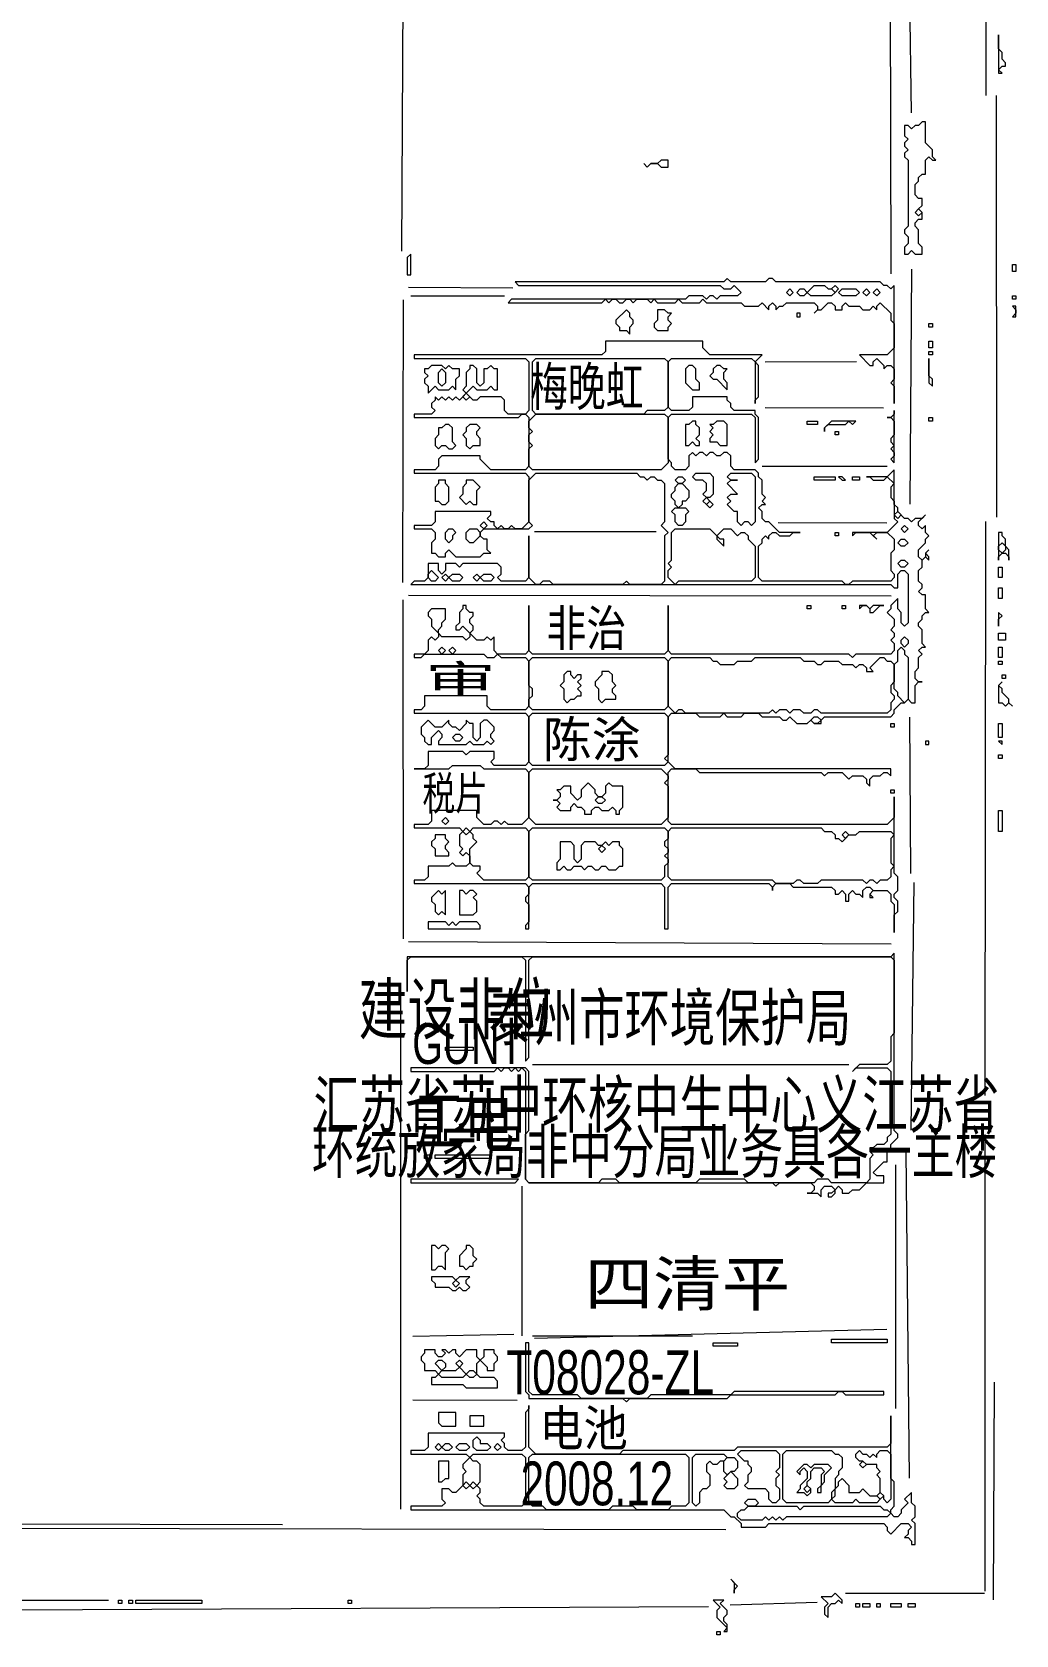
# Model space of a CAD drawing. Extents: x 10 to 1971, y 10 to 1392.
# Drawn here: x 1666.2 to 1949, y 10 to 470.8 of the extents above; entities that cross this region are included whole.
import ezdxf

# ---------------------------------------------------------------- set-up
doc = ezdxf.new("R2010")
doc.units = 0
for name, color, linetype, lineweight in [('OCR_TEXT', 6, 'Continuous', 0), ('TRACE_CURVE', 6, 'Continuous', 0), ('TRACE_STRAIGHT', 5, 'Continuous', 0), ('TRACE_TEXT_SYMBOL', 6, 'Continuous', 0)]:
    doc.layers.add(name, color=color, linetype=linetype, lineweight=lineweight)
doc.styles.add('wqy-unicode', font='wqy-unicode.lff')

msp = doc.modelspace()

# ---------------------------------------------------------------- linework, layer by layer
at = {"layer": 'TRACE_CURVE', "color": 6}
for points in [[(1831, 382), (1831, 379), (1830, 378), (1776, 378), (1776, 377), (1808, 377), (1809, 376), (1809, 362), (1808, 361), (1803, 361), (1802, 362), (1802, 365), (1801, 366), (1795, 366), (1794, 365), (1793, 365), (1791, 367), (1793, 369), (1794, 368), (1797, 368), (1798, 369), (1799, 368), (1800, 368), (1800, 374), (1799, 374), (1798, 375), (1797, 374), (1796, 374), (1796, 370), (1795, 369), (1794, 370), (1794, 374), (1793, 375), (1792, 375), (1792, 374), (1791, 373), (1791, 369), (1790, 368), (1791, 367), (1789, 365), (1788, 366), (1787, 365), (1786, 366), (1785, 365), (1784, 366), (1783, 365), (1782, 366), (1782, 365), (1781, 364), (1781, 363), (1782, 362), (1781, 361), (1776, 361), (1776, 360), (1806, 360), (1807, 361), (1808, 361), (1809, 360), (1809, 346), (1808, 345), (1798, 345), (1795, 348), (1795, 349), (1784, 349)], [(1862, 350), (1861, 350), (1860, 349), (1859, 350), (1858, 350), (1857, 349), (1856, 350), (1855, 349), (1855, 346), (1854, 345), (1851, 345), (1850, 346), (1850, 347), (1849, 348), (1849, 360), (1850, 361), (1873, 361), (1874, 360), (1874, 347), (1875, 348), (1875, 360), (1874, 361), (1874, 362), (1868, 362), (1867, 363), (1867, 364), (1866, 365), (1866, 366), (1856, 366), (1856, 363), (1855, 362), (1850, 362), (1849, 363), (1849, 376), (1850, 377), (1873, 377), (1874, 376), (1874, 364), (1874, 365), (1875, 366), (1875, 375), (1874, 376), (1876, 378), (1861, 378), (1859, 380), (1859, 382), (1831, 382)], [(1784, 349), (1783, 348), (1783, 346), (1782, 345), (1776, 345), (1776, 344), (1808, 344), (1809, 343), (1809, 330), (1807, 328), (1805, 328), (1804, 329), (1803, 328), (1802, 328), (1801, 329), (1800, 328), (1799, 329), (1799, 330), (1798, 330), (1797, 331), (1798, 332), (1798, 333), (1782, 333), (1782, 330), (1781, 329), (1776, 329), (1776, 328), (1781, 328), (1782, 327), (1782, 325), (1781, 324), (1781, 321), (1782, 321), (1783, 320), (1785, 320), (1785, 321), (1786, 322), (1788, 320), (1795, 320), (1796, 321), (1798, 321), (1797, 322), (1797, 325), (1796, 325), (1795, 326), (1795, 327), (1796, 328), (1809, 328), (1810, 329), (1809, 330), (1809, 342), (1811, 344), (1840, 344), (1841, 343), (1842, 343), (1843, 342), (1844, 343), (1845, 343), (1846, 342), (1847, 342), (1848, 341), (1848, 330), (1847, 329), (1849, 327)], [(1912, 343), (1914, 341), (1913, 340), (1913, 337), (1914, 336), (1914, 331), (1915, 330), (1912, 327), (1902, 327), (1902, 326), (1903, 327), (1907, 327), (1909, 325), (1908, 326), (1909, 327), (1912, 327), (1914, 325), (1914, 322), (1913, 321), (1913, 316), (1914, 315), (1914, 314), (1913, 313), (1902, 313), (1901, 312), (1900, 312), (1899, 313), (1876, 313), (1875, 314), (1875, 323), (1876, 324), (1876, 325), (1877, 326), (1878, 325), (1878, 326), (1879, 327), (1880, 327), (1881, 326), (1884, 326), (1885, 327), (1887, 327), (1881, 327), (1878, 330), (1877, 330), (1876, 331), (1876, 333), (1875, 334), (1876, 335), (1877, 335), (1876, 336), (1877, 337), (1876, 338), (1876, 342), (1875, 343), (1875, 344), (1874, 345), (1868, 345), (1867, 346), (1867, 349), (1866, 350), (1865, 350), (1864, 349), (1863, 349), (1862, 350)], [(1920, 283), (1921, 284), (1922, 284), (1921, 284), (1920, 285), (1920, 287), (1921, 288), (1921, 291), (1922, 292), (1921, 293), (1922, 294), (1923, 294), (1922, 295), (1922, 299), (1921, 300), (1921, 301), (1922, 302), (1922, 303), (1923, 304), (1924, 304), (1923, 305), (1923, 309), (1922, 309), (1921, 310), (1922, 311), (1922, 312), (1921, 313), (1921, 316), (1922, 317), (1922, 319), (1923, 320), (1924, 319), (1924, 320), (1923, 321), (1924, 322), (1923, 321), (1923, 320), (1922, 319), (1921, 320), (1921, 322), (1923, 324), (1923, 325), (1924, 326), (1923, 327), (1923, 329), (1922, 328), (1921, 329), (1921, 330), (1923, 332), (1922, 331), (1920, 331), (1919, 330), (1918, 331), (1917, 331), (1915, 333), (1915, 334), (1914, 335), (1914, 345), (1912, 343), (1906, 343), (1907, 343), (1908, 342), (1911, 342), (1912, 343)], [(1849, 327), (1848, 326), (1848, 313), (1847, 312), (1838, 312), (1837, 313), (1836, 312), (1816, 312), (1815, 313), (1813, 313), (1812, 312), (1811, 312), (1809, 314), (1809, 326), (1809, 314), (1808, 313), (1801, 313), (1800, 314), (1801, 315), (1801, 317), (1800, 318), (1790, 318), (1789, 317), (1788, 318), (1785, 318), (1785, 316), (1784, 315), (1783, 316), (1783, 318), (1780, 318), (1780, 314), (1779, 313), (1776, 313), (1775, 312), (1913, 312), (1914, 311), (1915, 311), (1915, 315), (1916, 316), (1917, 316), (1918, 315), (1918, 301), (1917, 300), (1916, 301), (1916, 304), (1915, 305), (1915, 308), (1913, 306), (1913, 305), (1912, 304), (1914, 302), (1914, 300), (1913, 299), (1914, 298), (1914, 297), (1913, 296), (1914, 295), (1914, 293), (1913, 292), (1903, 292), (1902, 291), (1901, 292), (1850, 292), (1849, 293)], [(1849, 293), (1849, 306), (1849, 293), (1848, 292), (1810, 292), (1809, 293), (1809, 306), (1809, 293), (1808, 292), (1800, 292), (1799, 293), (1799, 297), (1798, 296), (1797, 297), (1796, 296), (1794, 296), (1792, 298), (1793, 299), (1793, 300), (1792, 301), (1792, 302), (1793, 303), (1793, 304), (1792, 304), (1791, 305), (1791, 306), (1790, 306), (1790, 305), (1789, 304), (1789, 301), (1788, 300), (1788, 299), (1789, 299), (1790, 300), (1792, 298), (1792, 297), (1791, 296), (1790, 297), (1784, 297), (1783, 298), (1783, 299), (1784, 300), (1784, 301), (1785, 302), (1785, 305), (1781, 305), (1780, 304), (1780, 303), (1781, 302), (1781, 300), (1783, 298), (1783, 297), (1782, 296), (1781, 297), (1780, 296), (1780, 293), (1779, 292), (1776, 292), (1776, 291), (1778, 291), (1779, 292), (1796, 292), (1797, 291), (1799, 291)], [(1799, 291), (1800, 292), (1801, 291), (1808, 291), (1809, 290), (1809, 277), (1808, 276), (1798, 276), (1797, 277), (1797, 280), (1779, 280), (1779, 277), (1778, 276), (1776, 276), (1776, 275), (1808, 275), (1809, 274), (1809, 261), (1808, 260), (1799, 260), (1798, 261), (1799, 262), (1799, 264), (1792, 264), (1791, 263), (1790, 264), (1780, 264), (1780, 260), (1779, 259), (1776, 259), (1786, 259), (1787, 260), (1795, 260), (1796, 259), (1808, 259), (1809, 258), (1809, 245), (1807, 243), (1803, 243), (1802, 244), (1801, 243), (1800, 244), (1799, 244), (1798, 243), (1796, 243), (1794, 245), (1794, 247), (1781, 247), (1781, 244), (1780, 243), (1776, 243), (1776, 242), (1789, 242), (1790, 241), (1789, 240), (1789, 237), (1790, 236), (1789, 235), (1790, 234), (1791, 235), (1792, 234), (1792, 232), (1791, 231), (1788, 231)], [(1914, 222), (1914, 223), (1915, 224), (1915, 228), (1914, 229), (1914, 251), (1914, 245), (1912, 243), (1850, 243), (1849, 244), (1849, 258), (1850, 259), (1857, 259), (1858, 258), (1893, 258), (1894, 257), (1895, 258), (1899, 258), (1901, 256), (1902, 257), (1905, 257), (1906, 256), (1906, 255), (1907, 254), (1907, 256), (1908, 257), (1910, 257), (1911, 258), (1912, 258), (1913, 257), (1913, 259), (1851, 259), (1849, 261), (1849, 274), (1850, 275), (1857, 275), (1858, 274), (1864, 274), (1865, 275), (1866, 274), (1870, 274), (1871, 275), (1875, 275), (1876, 274), (1881, 274), (1882, 273), (1883, 273), (1884, 274), (1886, 272), (1889, 272), (1890, 273), (1891, 272), (1893, 272), (1893, 273), (1894, 274), (1913, 274), (1914, 275), (1914, 276), (1916, 278), (1917, 278), (1918, 279), (1919, 278), (1920, 278), (1920, 283)], [(1788, 231), (1787, 232), (1786, 231), (1780, 231), (1780, 228), (1779, 227), (1776, 227), (1776, 226), (1808, 226), (1809, 225), (1809, 223), (1808, 222), (1808, 221), (1809, 220), (1809, 215), (1808, 214), (1808, 213), (1809, 213), (1809, 225), (1810, 226), (1847, 226), (1848, 225), (1848, 213), (1849, 213), (1849, 225), (1850, 226), (1878, 226), (1879, 225), (1879, 224), (1879, 225), (1880, 226), (1884, 226), (1885, 225), (1896, 225), (1897, 224), (1897, 223), (1898, 223), (1899, 224), (1900, 223), (1900, 221), (1901, 221), (1901, 223), (1902, 224), (1903, 223), (1904, 223), (1905, 222), (1905, 224), (1906, 225), (1907, 225), (1908, 224), (1907, 223), (1907, 222), (1908, 222), (1907, 223), (1908, 224), (1912, 224), (1913, 223), (1913, 221), (1914, 220), (1914, 212), (1914, 217), (1915, 218), (1915, 221), (1914, 222)], [(1914, 206), (1913, 205), (1774, 205), (1774, 195), (1774, 204), (1775, 205), (1807, 205), (1808, 204), (1808, 175), (1809, 176), (1809, 204), (1810, 205), (1913, 205), (1914, 204), (1914, 183), (1913, 182), (1913, 175), (1912, 174), (1904, 174), (1902, 172), (1903, 173), (1912, 173), (1913, 172), (1913, 154), (1912, 153), (1912, 152), (1911, 151), (1909, 151), (1908, 150), (1907, 150), (1907, 149), (1908, 148), (1907, 147), (1907, 141), (1906, 140), (1896, 140), (1895, 141), (1892, 141), (1891, 140), (1872, 140), (1871, 141), (1858, 141), (1857, 140), (1835, 140), (1834, 141), (1830, 141), (1829, 140), (1809, 140), (1808, 141), (1808, 154), (1809, 155), (1809, 172), (1808, 173), (1775, 173), (1775, 172), (1799, 172), (1800, 173), (1801, 172), (1802, 173), (1803, 173), (1804, 172), (1805, 173), (1806, 172), (1807, 173)], [(1807, 173), (1808, 172), (1808, 141), (1809, 140), (1879, 140), (1880, 139), (1881, 140), (1890, 140), (1891, 139), (1891, 138), (1890, 137), (1889, 137), (1892, 137), (1893, 136), (1893, 138), (1894, 139), (1896, 139), (1897, 138), (1896, 137), (1895, 137), (1895, 136), (1896, 136), (1897, 137), (1897, 138), (1898, 139), (1899, 138), (1899, 137), (1901, 137), (1902, 138), (1904, 138), (1906, 140), (1911, 140), (1911, 142), (1909, 142), (1908, 143), (1911, 146), (1912, 146), (1912, 149), (1913, 150), (1913, 151), (1915, 153), (1915, 154), (1914, 155), (1914, 206)]]:
    msp.add_lwpolyline(points, dxfattribs=at)
for points in [[(1810, 376), (1811, 377), (1848, 377), (1849, 376), (1849, 363), (1848, 362), (1843, 362), (1842, 361), (1811, 361), (1810, 362)], [(1790, 366), (1791, 367), (1792, 366), (1791, 365)], [(1811, 361), (1848, 361), (1849, 360), (1849, 347), (1847, 345), (1810, 345), (1809, 346), (1809, 351), (1810, 352), (1809, 353), (1809, 355), (1810, 356), (1809, 357), (1809, 359)], [(1851, 342), (1852, 343), (1853, 343), (1854, 342), (1853, 341), (1852, 341)], [(1856, 343), (1857, 344), (1861, 344), (1862, 343), (1862, 338), (1861, 337), (1860, 337), (1859, 338), (1860, 339), (1860, 341), (1859, 342), (1857, 342)], [(1866, 343), (1867, 344), (1873, 344), (1874, 343), (1874, 330), (1873, 329), (1872, 330), (1871, 330), (1870, 329), (1869, 330), (1869, 333), (1868, 333), (1866, 335), (1867, 336), (1866, 337), (1867, 338), (1869, 338), (1866, 341), (1867, 342), (1869, 342), (1867, 342)], [(1851, 340), (1852, 341), (1853, 341), (1855, 339), (1855, 337), (1854, 336), (1853, 336), (1853, 335), (1852, 334), (1851, 335), (1851, 336), (1850, 337), (1850, 338), (1851, 339)], [(1859, 336), (1860, 337), (1861, 336), (1860, 335)], [(1850, 333), (1851, 334), (1854, 334), (1855, 333), (1854, 332), (1854, 330), (1853, 329), (1852, 329), (1851, 330), (1851, 332)], [(1860, 335), (1861, 336), (1862, 335), (1861, 334)], [(1914, 332), (1915, 333), (1916, 332), (1915, 331)], [(1785, 327), (1786, 328), (1787, 328), (1788, 327), (1787, 326), (1787, 325), (1786, 324), (1785, 325)], [(1791, 327), (1792, 328), (1794, 328), (1795, 327), (1795, 326), (1793, 324), (1792, 324), (1791, 325)], [(1795, 329), (1796, 330), (1797, 329), (1796, 328)], [(1850, 327), (1851, 328), (1861, 328), (1863, 326), (1863, 325), (1865, 323), (1865, 325), (1864, 325), (1863, 326), (1865, 328), (1867, 328), (1869, 326), (1870, 327), (1871, 327), (1872, 326), (1872, 325), (1874, 323), (1874, 314), (1873, 313), (1852, 313), (1851, 312), (1849, 314), (1849, 316), (1850, 317), (1849, 318), (1850, 319)], [(1916, 328), (1917, 329), (1918, 328), (1917, 327)], [(1915, 324), (1916, 325), (1917, 325), (1918, 324), (1917, 323), (1916, 323)], [(1915, 318), (1916, 319), (1917, 319), (1918, 318), (1917, 317), (1916, 317)], [(1780, 315), (1781, 316), (1783, 314), (1782, 313), (1781, 313), (1780, 314)], [(1784, 314), (1785, 315), (1786, 314), (1785, 313)], [(1786, 314), (1787, 315), (1789, 315), (1790, 314), (1789, 313), (1787, 313)], [(1793, 314), (1794, 315), (1795, 314), (1794, 313)], [(1795, 314), (1796, 315), (1798, 315), (1799, 314), (1798, 313), (1796, 313)], [(1916, 296), (1917, 297), (1918, 296), (1918, 295), (1917, 294), (1916, 295)], [(1783, 293), (1784, 294), (1785, 293), (1784, 292)], [(1786, 293), (1787, 294), (1788, 293), (1787, 292)], [(1809, 290), (1810, 291), (1848, 291), (1849, 290), (1849, 277), (1848, 276), (1810, 276), (1809, 277), (1809, 279), (1810, 280), (1810, 282), (1809, 283)], [(1849, 290), (1850, 291), (1861, 291), (1862, 290), (1863, 290), (1864, 289), (1868, 289), (1869, 290), (1873, 290), (1874, 291), (1887, 291), (1888, 290), (1891, 290), (1892, 289), (1893, 289), (1894, 290), (1898, 290), (1899, 289), (1902, 289), (1903, 288), (1904, 289), (1905, 289), (1906, 288), (1906, 287), (1908, 287), (1907, 288), (1910, 291), (1911, 291), (1912, 290), (1913, 290), (1914, 289), (1914, 284), (1913, 283), (1913, 281), (1914, 280), (1914, 279), (1913, 278), (1913, 276), (1912, 275), (1893, 275), (1892, 276), (1891, 276), (1890, 275), (1888, 275), (1887, 276), (1885, 276), (1884, 275), (1883, 276), (1881, 276), (1880, 275), (1879, 276), (1878, 275), (1854, 275), (1853, 276), (1852, 276), (1851, 275), (1849, 277)], [(1915, 293), (1916, 294), (1917, 293), (1917, 292), (1918, 291), (1918, 279), (1917, 278), (1915, 280), (1915, 281), (1914, 282), (1914, 289), (1915, 290)], [(1809, 274), (1810, 275), (1848, 275), (1849, 274), (1849, 263), (1848, 262), (1849, 261), (1848, 260), (1810, 260), (1809, 261)], [(1890, 273), (1891, 274), (1892, 274), (1893, 273), (1892, 272), (1891, 272)], [(1809, 258), (1810, 259), (1847, 259), (1849, 257), (1849, 256), (1848, 255), (1849, 254), (1849, 245), (1847, 243), (1811, 243), (1809, 245)], [(1784, 244), (1785, 245), (1786, 244), (1785, 243)], [(1790, 241), (1791, 242), (1792, 241), (1791, 240)], [(1792, 241), (1793, 242), (1808, 242), (1809, 241), (1809, 228), (1808, 227), (1796, 227), (1794, 229), (1795, 230), (1795, 231), (1793, 231), (1792, 232), (1792, 236), (1794, 238), (1793, 239), (1793, 240)], [(1809, 241), (1810, 242), (1848, 242), (1849, 241), (1849, 239), (1848, 238), (1848, 237), (1849, 236), (1849, 235), (1848, 234), (1849, 233), (1849, 232), (1848, 231), (1848, 228), (1847, 227), (1810, 227), (1809, 228)], [(1849, 241), (1850, 242), (1893, 242), (1894, 241), (1896, 241), (1897, 240), (1897, 239), (1898, 239), (1899, 238), (1901, 240), (1903, 240), (1904, 241), (1913, 241), (1914, 240), (1913, 239), (1913, 232), (1914, 231), (1913, 230), (1913, 228), (1912, 227), (1910, 227), (1909, 226), (1908, 227), (1907, 227), (1906, 226), (1905, 227), (1893, 227), (1892, 226), (1888, 226), (1887, 227), (1886, 227), (1885, 226), (1880, 226), (1879, 227), (1850, 227), (1849, 228)], [(1899, 240), (1900, 241), (1901, 240), (1900, 239)]]:
    msp.add_lwpolyline(points, close=True, dxfattribs=at)
at = {"layer": 'TRACE_STRAIGHT', "color": 5}
for p, q in [((1772.5, 407.85), (1774.03, 770.13)), ((1940.12, 637.63), (1940.33, 452.62)), ((1912.6, 578.88), (1913.08, 401.37)), ((1918.22, 495.11), (1918.88, 447.58)), ((1943.3, 452.63), (1943.43, 331.38)), ((1918.55, 335.11), (1919.05, 402.62)), ((1774.37, 397.52), (1804.38, 397.27)), ((1772.75, 312.62), (1772.9, 393.88)), ((1775, 395), (1802, 395)), ((1876.88, 376.04), (1903.13, 376.12)), ((1876.88, 362.92), (1910.88, 362.75)), ((1876, 346), (1912, 346)), ((1810.62, 327.29), (1845.62, 327.24)), ((1880.62, 329.82), (1911.88, 329.77)), ((1940.14, 165.13), (1940.34, 330.13)), ((1774.38, 308.9), (1913.13, 308.78)), ((1772.77, 307.63), (1772.83, 210.12)), ((1918.44, 273.88), (1918.67, 228.88)), ((1918.9, 155.12), (1919.73, 226.37)), ((1774.38, 209.37), (1913.13, 208.7)), ((1772.05, 193.88), (1772.06, 46.12)), ((1810, 174), (1901, 174)), ((1940.05, 153.87), (1940.07, 22.62)), ((1917.37, 148.86), (1918.31, 55.08)), ((1914.35, 145.12), (1914.38, 75.12)), ((1807, 139), (1807, 96)), ((1810.62, 95.33), (1911.84, 97.89)), ((1775.61, 95.89), (1804.65, 96.49)), ((1810, 96), (1856, 96)), ((1942.59, 20.13), (1942.87, 82.63)), ((1775.62, 77.63), (1805.62, 77.48)), ((1310.63, 42.9), (1738.13, 41.75)), ((1540.62, 40.88), (1865.62, 40.34)), ((1616.87, 19.92), (1688.13, 20)), ((1866.88, 18.62), (1891.9, 19.44)), ((1900, 22), (1940, 22)), ((1660.62, 17.23), (1860.63, 18.15))]:
    msp.add_line(p, q, dxfattribs=at)
at = {"layer": 'TRACE_TEXT_SYMBOL', "color": 6}
for points in [[(1944, 470), (1944, 459), (1945, 459), (1944, 460), (1945, 461), (1946, 461), (1946, 462), (1945, 463), (1945, 465), (1944, 466)], [(1922, 445), (1921, 444), (1920, 444), (1919, 443), (1918, 444), (1917, 444), (1917, 441), (1918, 440), (1917, 439), (1917, 438), (1918, 437), (1917, 436), (1917, 435), (1918, 434), (1918, 415), (1917, 414), (1917, 413), (1918, 412), (1918, 410), (1917, 409), (1917, 407), (1918, 407), (1919, 408), (1920, 407), (1922, 407), (1922, 409), (1921, 410), (1921, 414), (1920, 415), (1920, 416), (1921, 417), (1922, 417), (1922, 419), (1921, 420), (1922, 421), (1922, 423), (1921, 423), (1920, 424), (1920, 427), (1921, 428), (1921, 429), (1922, 430), (1923, 430), (1923, 434), (1924, 435), (1925, 434), (1926, 434), (1925, 435), (1925, 437), (1923, 439), (1923, 445)], [(1847, 434), (1846, 433), (1844, 433), (1843, 432), (1842, 433), (1843, 432), (1844, 433), (1846, 433), (1847, 432), (1849, 432), (1849, 434)], [(1920, 419), (1921, 420), (1922, 419), (1921, 418)], [(1775, 407), (1774, 406), (1774, 401), (1775, 401)], [(1948, 404), (1949, 404), (1949, 402), (1948, 402)], [(1883, 396), (1884, 397), (1885, 396), (1884, 395)], [(1886, 396), (1887, 397), (1888, 397), (1889, 396), (1888, 395), (1887, 395)], [(1891, 398), (1894, 398), (1895, 397), (1896, 397), (1897, 396), (1896, 395), (1890, 395), (1889, 396)], [(1896, 397), (1897, 398), (1898, 397), (1897, 396)], [(1898, 396), (1899, 397), (1903, 397), (1904, 396), (1903, 395), (1899, 395)], [(1905, 396), (1906, 397), (1907, 396), (1906, 395)], [(1908, 396), (1909, 397), (1910, 396), (1909, 395)], [(1948, 395), (1949, 395), (1949, 394), (1948, 394)], [(1948, 392), (1949, 391), (1949, 390), (1948, 389), (1949, 389), (1949, 392)], [(1837, 391), (1834, 388), (1834, 387), (1835, 386), (1835, 385), (1837, 385), (1838, 384), (1838, 386), (1839, 387), (1839, 388), (1838, 389), (1838, 390)], [(1846, 391), (1846, 388), (1845, 387), (1845, 386), (1846, 385), (1849, 385), (1849, 386), (1850, 387), (1849, 388), (1849, 389), (1850, 390), (1849, 390), (1848, 391)], [(1886, 390), (1886, 389), (1887, 389), (1887, 390)], [(1924, 387), (1925, 387), (1925, 386), (1924, 386)], [(1924, 382), (1925, 382), (1925, 380), (1924, 380)], [(1924, 379), (1925, 379), (1925, 378), (1924, 378)], [(1781, 375), (1780, 374), (1779, 374), (1779, 373), (1780, 372), (1779, 371), (1779, 370), (1780, 369), (1780, 367), (1782, 369), (1783, 368), (1786, 368), (1787, 369), (1788, 368), (1788, 371), (1789, 372), (1789, 374), (1787, 374), (1786, 375), (1785, 374), (1784, 375)], [(1783, 373), (1784, 374), (1785, 373), (1785, 370), (1784, 369), (1783, 370)], [(1855, 375), (1854, 374), (1854, 370), (1856, 368), (1858, 368), (1858, 370), (1857, 371), (1857, 374), (1856, 375)], [(1863, 375), (1862, 374), (1862, 373), (1861, 372), (1862, 371), (1863, 371), (1866, 368), (1866, 370), (1865, 371), (1865, 373), (1866, 374), (1865, 374), (1864, 375)], [(1924, 377), (1924, 370), (1925, 369), (1925, 371), (1924, 372)], [(1914, 362), (1914, 361), (1913, 360), (1912, 360), (1913, 360), (1914, 359), (1914, 355), (1913, 354), (1913, 353), (1914, 352), (1913, 351), (1914, 350), (1914, 349), (1913, 348), (1914, 347)], [(1924, 360), (1925, 360), (1925, 359), (1924, 359)], [(1785, 358), (1784, 357), (1783, 357), (1783, 355), (1782, 354), (1782, 352), (1783, 351), (1784, 352), (1785, 352), (1786, 351), (1787, 351), (1788, 352), (1787, 353), (1787, 357), (1786, 358)], [(1792, 358), (1791, 357), (1791, 356), (1790, 355), (1791, 354), (1791, 352), (1792, 351), (1793, 352), (1795, 352), (1795, 354), (1794, 355), (1794, 356), (1795, 357), (1794, 358)], [(1856, 359), (1855, 358), (1854, 358), (1854, 352), (1855, 352), (1856, 353), (1857, 352), (1858, 352), (1858, 353), (1857, 354), (1858, 355), (1858, 357), (1857, 358), (1857, 359)], [(1863, 359), (1862, 358), (1861, 358), (1862, 357), (1861, 356), (1862, 355), (1861, 354), (1861, 353), (1863, 353), (1864, 352), (1866, 352), (1866, 358), (1865, 359)], [(1889, 359), (1892, 359), (1892, 358), (1889, 358)], [(1896, 359), (1894, 357), (1894, 356), (1894, 357), (1895, 358), (1900, 358), (1901, 359), (1902, 358), (1903, 359)], [(1897, 356), (1898, 356), (1898, 355), (1897, 355)], [(1783, 342), (1783, 341), (1782, 340), (1782, 336), (1783, 336), (1784, 335), (1785, 335), (1786, 336), (1786, 340), (1785, 341), (1785, 342)], [(1791, 342), (1791, 341), (1790, 340), (1790, 338), (1789, 337), (1791, 335), (1792, 336), (1793, 335), (1794, 335), (1794, 339), (1795, 340), (1793, 342)], [(1891, 343), (1897, 343), (1897, 342), (1891, 342)], [(1898, 343), (1899, 342), (1900, 342), (1899, 343)], [(1902, 343), (1904, 343), (1904, 342), (1902, 342)], [(1897, 327), (1898, 327), (1898, 326), (1897, 326)], [(1944, 327), (1944, 319), (1944, 320), (1945, 321), (1946, 321), (1947, 320), (1947, 319), (1947, 322), (1946, 323), (1946, 325), (1945, 326), (1945, 327)], [(1944, 323), (1945, 324), (1946, 323), (1946, 322), (1945, 321), (1944, 322)], [(1944, 317), (1945, 317), (1945, 314), (1944, 314)], [(1944, 311), (1945, 311), (1945, 308), (1944, 308)], [(1889, 306), (1890, 306), (1890, 305), (1889, 305)], [(1899, 306), (1900, 306), (1900, 305), (1899, 305)], [(1904, 306), (1904, 305), (1905, 306), (1906, 306), (1907, 305), (1907, 304), (1908, 304), (1910, 306), (1911, 306), (1908, 306), (1907, 305), (1906, 306)], [(1944, 304), (1944, 300), (1944, 302), (1945, 303)], [(1944, 298), (1946, 298), (1946, 296), (1944, 296)], [(1944, 294), (1945, 294), (1945, 291), (1944, 291)], [(1820, 287), (1819, 286), (1819, 284), (1818, 283), (1819, 282), (1819, 279), (1820, 278), (1821, 279), (1822, 279), (1823, 280), (1824, 280), (1824, 281), (1823, 282), (1824, 283), (1823, 284), (1824, 285), (1824, 286), (1823, 286), (1822, 285), (1821, 286), (1821, 287)], [(1830, 287), (1830, 286), (1828, 284), (1828, 283), (1829, 282), (1829, 279), (1830, 278), (1831, 279), (1834, 279), (1834, 280), (1833, 281), (1833, 282), (1834, 283), (1833, 284), (1833, 286), (1832, 287)], [(1944, 290), (1945, 290), (1945, 289), (1944, 289)], [(1945, 286), (1946, 286), (1946, 285), (1945, 285)], [(1945, 284), (1944, 283), (1944, 278), (1945, 278), (1946, 277), (1947, 278), (1948, 277), (1947, 278), (1947, 279), (1945, 281), (1945, 282), (1944, 283)], [(1780, 273), (1778, 271), (1778, 269), (1779, 268), (1779, 267), (1780, 266), (1781, 266), (1781, 268), (1783, 270), (1784, 269), (1784, 268), (1783, 267), (1783, 266), (1791, 266), (1792, 267), (1793, 266), (1796, 266), (1797, 267), (1798, 266), (1799, 267), (1798, 268), (1798, 269), (1799, 270), (1799, 271), (1797, 273), (1796, 273), (1795, 272), (1795, 268), (1794, 267), (1793, 268), (1793, 272), (1792, 272), (1791, 273), (1791, 272), (1789, 270), (1788, 271), (1787, 271), (1786, 272), (1786, 273), (1784, 271), (1782, 271)], [(1913, 272), (1914, 272), (1914, 271), (1913, 271)], [(1944, 272), (1945, 272), (1945, 268), (1944, 268)], [(1787, 268), (1788, 269), (1789, 269), (1790, 268), (1789, 267), (1788, 267)], [(1923, 267), (1923, 266), (1924, 266), (1924, 267)], [(1944, 267), (1945, 266), (1945, 267)], [(1944, 263), (1945, 263), (1945, 262), (1944, 262)], [(1826, 255), (1824, 253), (1824, 251), (1823, 250), (1821, 252), (1821, 254), (1819, 254), (1818, 253), (1817, 253), (1818, 252), (1818, 251), (1817, 250), (1816, 250), (1817, 250), (1818, 249), (1817, 248), (1818, 247), (1821, 247), (1821, 248), (1822, 249), (1823, 248), (1824, 248), (1825, 247), (1825, 246), (1827, 246), (1827, 247), (1828, 248), (1829, 248), (1830, 247), (1832, 247), (1833, 248), (1834, 247), (1834, 246), (1835, 246), (1835, 247), (1836, 248), (1836, 254), (1833, 254), (1832, 255), (1831, 254), (1831, 252), (1830, 251), (1829, 251), (1828, 252), (1828, 253)], [(1828, 250), (1829, 251), (1830, 251), (1831, 250), (1830, 249), (1829, 249)], [(1913, 253), (1914, 253), (1914, 252), (1913, 252)], [(1944, 247), (1945, 247), (1945, 241), (1944, 241)], [(1782, 240), (1782, 239), (1781, 238), (1781, 237), (1782, 236), (1782, 234), (1786, 234), (1786, 235), (1785, 236), (1785, 237), (1786, 238), (1785, 239), (1785, 240)], [(1818, 238), (1818, 233), (1817, 232), (1817, 230), (1818, 230), (1819, 231), (1820, 230), (1821, 230), (1822, 231), (1824, 231), (1825, 230), (1826, 231), (1827, 231), (1828, 230), (1829, 230), (1830, 231), (1831, 231), (1832, 230), (1834, 230), (1835, 231), (1836, 231), (1836, 236), (1835, 237), (1835, 238), (1833, 238), (1832, 237), (1831, 238), (1830, 237), (1829, 237), (1828, 238), (1825, 238), (1824, 237), (1824, 233), (1823, 232), (1822, 233), (1822, 237), (1821, 238)], [(1829, 236), (1830, 237), (1831, 236), (1830, 235)], [(1783, 224), (1781, 222), (1781, 221), (1782, 220), (1782, 218), (1783, 217), (1784, 218), (1785, 217), (1785, 224), (1784, 223)], [(1789, 224), (1789, 217), (1793, 217), (1794, 218), (1794, 221), (1793, 222), (1794, 223), (1793, 224), (1792, 224), (1791, 223), (1790, 224)], [(1780, 215), (1780, 213), (1795, 213), (1795, 214), (1794, 215), (1789, 215), (1788, 214), (1787, 215), (1786, 214), (1785, 215)], [(1785, 179), (1793, 179), (1793, 178), (1785, 178)], [(1779, 148), (1781, 148), (1781, 147), (1779, 147)], [(1782, 148), (1798, 148), (1798, 147), (1782, 147)], [(1775, 141), (1775, 140), (1805, 140), (1806, 141)], [(1781, 122), (1781, 115), (1782, 115), (1783, 116), (1784, 116), (1785, 115), (1785, 120), (1786, 121), (1785, 122), (1784, 122), (1783, 121), (1782, 122)], [(1791, 122), (1791, 121), (1789, 119), (1789, 116), (1790, 116), (1791, 115), (1792, 116), (1793, 116), (1793, 117), (1794, 118), (1793, 119), (1793, 121), (1792, 122)], [(1781, 113), (1781, 112), (1782, 111), (1782, 110), (1786, 110), (1787, 109), (1788, 109), (1789, 110), (1790, 109), (1791, 109), (1792, 110), (1791, 111), (1791, 112), (1792, 113), (1789, 113), (1788, 112), (1787, 113)], [(1787, 111), (1788, 112), (1789, 111), (1788, 110)], [(1808, 94), (1808, 80), (1809, 79), (1809, 78), (1836, 78), (1837, 77), (1838, 78), (1866, 78), (1867, 79), (1897, 79), (1898, 80), (1899, 80), (1900, 79), (1911, 79), (1911, 80), (1868, 80), (1867, 79), (1844, 79), (1843, 78), (1824, 78), (1823, 79), (1810, 79), (1809, 80), (1809, 94)], [(1862, 94), (1869, 94), (1869, 93), (1862, 93)], [(1896, 95), (1912, 95), (1912, 94), (1896, 94)], [(1779, 92), (1779, 91), (1778, 90), (1778, 89), (1779, 88), (1779, 86), (1782, 86), (1783, 85), (1782, 84), (1781, 84), (1781, 82), (1790, 82), (1791, 81), (1800, 81), (1800, 83), (1799, 84), (1795, 84), (1794, 85), (1794, 88), (1795, 89), (1797, 87), (1797, 86), (1799, 86), (1799, 88), (1800, 89), (1800, 90), (1799, 91), (1799, 92), (1796, 92), (1796, 90), (1795, 89), (1794, 90), (1794, 92), (1791, 92), (1789, 90), (1788, 91), (1788, 92), (1787, 92), (1786, 91), (1785, 92), (1784, 92), (1785, 91), (1784, 90), (1783, 90), (1782, 91), (1782, 92)], [(1782, 88), (1783, 89), (1784, 89), (1785, 88), (1785, 87), (1784, 86)], [(1788, 88), (1789, 89), (1790, 88), (1789, 87)], [(1788, 86), (1789, 87), (1791, 85), (1790, 84), (1784, 84), (1783, 85), (1784, 86)], [(1791, 85), (1792, 86), (1793, 86), (1794, 85), (1793, 84), (1792, 84)], [(1783, 74), (1783, 71), (1784, 70), (1788, 70), (1788, 74)], [(1792, 73), (1792, 70), (1796, 70), (1796, 73)], [(1782, 64), (1783, 65), (1784, 64), (1783, 63)], [(1784, 64), (1785, 65), (1786, 65), (1787, 64), (1786, 63), (1785, 63)], [(1788, 64), (1789, 65), (1791, 65), (1792, 64), (1791, 63), (1789, 63)], [(1793, 66), (1794, 67), (1795, 66), (1795, 65), (1797, 65), (1798, 64), (1797, 63), (1794, 63), (1793, 64)], [(1799, 64), (1800, 65), (1801, 64), (1800, 63)], [(1783, 60), (1783, 54), (1784, 54), (1785, 55), (1786, 55), (1786, 60)], [(1792, 61), (1793, 62), (1807, 62), (1808, 61), (1808, 48), (1807, 47), (1796, 47), (1795, 48), (1795, 49), (1794, 50), (1795, 51), (1795, 52), (1794, 53), (1795, 54), (1795, 59), (1794, 60), (1793, 60)], [(1809, 61), (1810, 62), (1854, 62), (1855, 61), (1855, 48), (1854, 47), (1850, 47), (1849, 46), (1840, 46), (1839, 47), (1833, 47), (1832, 46), (1814, 46), (1813, 47), (1810, 47), (1809, 48)], [(1856, 61), (1857, 62), (1865, 62), (1866, 61), (1865, 60), (1864, 60), (1863, 59), (1862, 59), (1861, 60), (1860, 59), (1860, 57), (1861, 56), (1861, 53), (1860, 52), (1859, 52), (1858, 51), (1858, 48), (1857, 47), (1856, 48)], [(1865, 60), (1866, 61), (1868, 61), (1869, 60), (1869, 58), (1868, 57), (1867, 57), (1866, 56), (1865, 57)], [(1869, 62), (1870, 63), (1880, 63), (1881, 62), (1881, 58), (1880, 57), (1881, 56), (1880, 55), (1880, 53), (1881, 52), (1881, 49), (1880, 48), (1879, 48), (1878, 49), (1878, 51), (1877, 52), (1872, 52), (1871, 53), (1872, 54), (1872, 56), (1873, 57), (1873, 58), (1872, 59), (1872, 60), (1871, 60)], [(1882, 62), (1883, 63), (1896, 63), (1897, 62), (1898, 62), (1899, 61), (1899, 58), (1898, 57), (1898, 56), (1897, 55), (1897, 52), (1896, 51), (1896, 49), (1895, 48), (1883, 48), (1882, 49)], [(1903, 62), (1904, 63), (1905, 62), (1906, 62), (1907, 61), (1908, 62), (1909, 61), (1909, 62), (1910, 63), (1912, 63), (1913, 62), (1913, 49), (1912, 48), (1911, 49), (1911, 50), (1910, 51), (1910, 55), (1909, 56), (1910, 57), (1909, 58), (1909, 59), (1906, 59), (1905, 60), (1904, 60), (1903, 61)], [(1904, 59), (1905, 60), (1906, 59), (1905, 58)], [(1867, 57), (1869, 55), (1869, 53), (1868, 52), (1866, 52), (1865, 53), (1866, 54), (1865, 55)], [(1888, 59), (1886, 57), (1887, 56), (1887, 57), (1888, 58), (1889, 57), (1889, 55), (1887, 53), (1887, 52), (1886, 51), (1888, 51), (1889, 50), (1890, 51), (1890, 52), (1889, 53), (1889, 54), (1890, 55), (1890, 57), (1891, 58), (1893, 58), (1894, 57), (1893, 56), (1893, 53), (1892, 52), (1892, 51), (1893, 51), (1893, 53), (1894, 54), (1894, 56), (1896, 58), (1895, 59), (1891, 59), (1890, 58), (1889, 59)], [(1790, 53), (1791, 54), (1792, 53), (1791, 52)], [(1792, 53), (1793, 54), (1794, 53), (1793, 52)], [(1888, 52), (1889, 53), (1890, 52), (1889, 51)], [(1898, 54), (1899, 55), (1901, 53), (1901, 51), (1904, 51), (1905, 52), (1907, 50), (1909, 50), (1910, 49), (1909, 48), (1904, 48), (1903, 49), (1902, 48), (1897, 48), (1896, 49), (1897, 50), (1897, 52), (1898, 53)], [(1909, 50), (1910, 51), (1911, 50), (1910, 49)], [(1871, 46), (1872, 47), (1886, 47), (1887, 46), (1888, 47), (1910, 47), (1911, 46), (1912, 46), (1913, 45), (1912, 44), (1883, 44), (1882, 43), (1881, 44), (1880, 43), (1879, 44), (1878, 43), (1877, 44), (1876, 43), (1870, 43), (1869, 44), (1869, 45), (1870, 46)], [(1871, 48), (1872, 49), (1874, 49), (1875, 48), (1874, 47), (1872, 47)], [(1867, 26), (1868, 25), (1868, 22), (1868, 23), (1869, 24)], [(1691, 20), (1692, 20), (1692, 19), (1691, 19)], [(1694, 20), (1695, 20), (1695, 19), (1694, 19)], [(1696, 20), (1715, 20), (1715, 19), (1696, 19)], [(1757, 20), (1758, 20), (1758, 19), (1757, 19)], [(1862, 20), (1864, 18), (1863, 17), (1863, 15), (1866, 12), (1865, 11), (1866, 11), (1866, 13), (1865, 14), (1865, 15), (1866, 16), (1866, 17), (1864, 19), (1865, 20)], [(1897, 22), (1896, 21), (1893, 21), (1895, 19), (1894, 18), (1894, 16), (1895, 15), (1895, 18), (1896, 19), (1897, 19), (1898, 20), (1899, 19), (1899, 20)], [(1903, 19), (1904, 19), (1904, 18), (1903, 18)], [(1905, 19), (1907, 19), (1907, 18), (1905, 18)], [(1909, 19), (1910, 19), (1910, 18), (1909, 18)], [(1913, 19), (1916, 19), (1916, 18), (1913, 18)], [(1918, 19), (1920, 19), (1920, 18), (1918, 18)], [(1863, 11), (1864, 11), (1864, 10), (1863, 10)]]:
    msp.add_lwpolyline(points, close=True, dxfattribs=at)
for points in [[(1866, 400), (1865, 399), (1805, 399), (1806, 398), (1864, 398), (1865, 397), (1867, 397), (1868, 398), (1870, 396), (1869, 395), (1864, 395), (1863, 394), (1862, 395), (1861, 395), (1860, 394), (1859, 395), (1855, 395), (1854, 394), (1804, 394), (1803, 393), (1830, 393), (1831, 394), (1832, 393), (1833, 394), (1834, 394), (1835, 393), (1836, 393), (1837, 394), (1838, 394), (1839, 393), (1840, 394), (1843, 394), (1844, 393), (1845, 394), (1846, 393), (1851, 393), (1852, 394), (1853, 393), (1858, 393), (1859, 394), (1860, 393), (1870, 393), (1871, 392), (1875, 392), (1876, 393), (1878, 391), (1878, 392), (1879, 393), (1880, 392), (1880, 391), (1881, 392), (1882, 392), (1883, 393), (1891, 393), (1892, 392), (1892, 391), (1891, 390), (1892, 391), (1893, 391), (1895, 393), (1896, 393), (1897, 392), (1897, 391), (1899, 391)], [(1899, 391), (1899, 392), (1900, 393), (1901, 392), (1904, 392), (1905, 391), (1907, 391), (1908, 392), (1909, 391), (1909, 392), (1910, 393), (1913, 390), (1913, 388), (1914, 387), (1914, 380), (1912, 378), (1904, 378), (1907, 375), (1908, 375), (1908, 376), (1909, 377), (1911, 375), (1911, 374), (1912, 375), (1913, 375), (1914, 374), (1914, 371), (1913, 370), (1914, 369), (1914, 364), (1914, 398), (1913, 397), (1912, 398), (1911, 398), (1910, 399), (1880, 399), (1879, 400), (1878, 400), (1877, 399), (1867, 399), (1866, 400)], [(1809, 76), (1809, 75), (1808, 74), (1808, 64), (1807, 63), (1803, 63), (1802, 64), (1802, 65), (1801, 66), (1802, 67), (1802, 68), (1780, 68), (1780, 64), (1779, 63), (1775, 63), (1775, 62), (1791, 62), (1792, 61), (1790, 59), (1790, 58), (1791, 57), (1790, 56), (1790, 53), (1788, 51), (1787, 51), (1786, 52), (1784, 52), (1784, 49), (1785, 48), (1784, 47), (1775, 47), (1775, 46), (1865, 46), (1867, 44), (1868, 44), (1870, 42), (1870, 41), (1877, 41), (1878, 42), (1911, 42), (1912, 41), (1912, 40), (1913, 39), (1916, 42), (1918, 42), (1919, 41), (1918, 40), (1918, 39), (1917, 38), (1918, 38), (1919, 37), (1919, 36), (1920, 36), (1920, 42), (1919, 43), (1920, 44), (1920, 47), (1919, 48), (1919, 51), (1917, 49), (1918, 48), (1916, 46), (1916, 45), (1915, 44)], [(1915, 44), (1914, 44), (1913, 45), (1913, 46), (1914, 47), (1914, 54), (1913, 55), (1913, 73), (1913, 65), (1912, 64), (1869, 64), (1868, 63), (1836, 63), (1835, 62), (1811, 62), (1809, 64), (1809, 76)]]:
    msp.add_lwpolyline(points, dxfattribs=at)

# ---------------------------------------------------------------- texts
at = {"layer": 'OCR_TEXT', "color": 6, "style": 'wqy-unicode'}
for s, height, width, p in [('梅晚虹', 11.072, 0.72, (1809.31, 363.39)), ('非治', 10.327, 0.818346, (1814, 294.3)), ('审', 7.94, 1.907764, (1779, 280.95)), ('陈涂', 10.327, 0.998208, (1813, 262.3)), ('税片', 9.574, 0.72, (1778.38, 247.2)), ('建设非位', 14.298, 0.72, (1760.05, 182.8)), ('泰州市环境保护局', 13.27, 0.72, (1797.35, 180.89)), ('GUNT', 11.726, 0.72, (1775.46, 174.16)), ('汇苏省苏中环核中生中心义江苏省', 13.3858, 0.72, (1747.04, 155.83)), ('工电', 14.621, 0.720675, (1776, 150.51)), ('环统放家局非中分局业务具各一主楼', 12.5436, 0.72, (1746.58, 142.71)), ('四清平', 12.766, 1.131797, (1825, 104.6)), ('T08028-ZL', 12.69, 0.72, (1802.48, 79.17)), ('电池', 10.372, 0.898089, (1812, 64.3)), ('2008.12', 12.594, 0.72, (1806.61, 47.27))]:
    msp.add_text(s, height=height, dxfattribs=dict(at, width=width)).set_placement(p)

doc.saveas('drawing.dxf')
